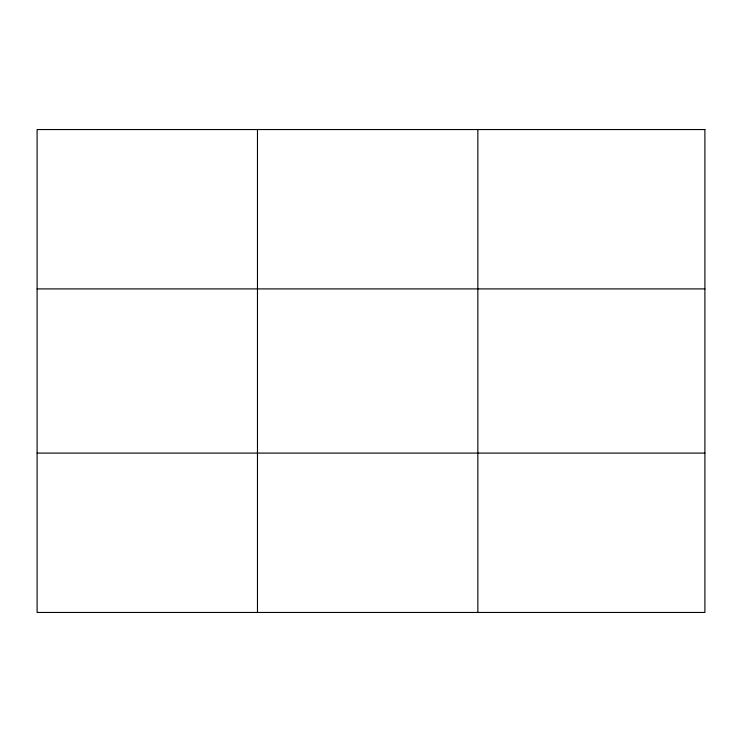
<?xml version="1.0" encoding="UTF-8"?>
<svg xmlns="http://www.w3.org/2000/svg" width="742" height="742" viewBox="0 0 742 742"><rect width="100%" height="100%" fill="white"/><g stroke="black" fill="none" stroke-linecap="round" stroke-linejoin="round"><path stroke-width="1.11" d="M257.474 612.456L257.474 129.544M477.848 612.456L477.848 129.544M37.1 288.907L704.9 288.907M37.1 453.093L704.9 453.093M704.9 129.544L704.9 612.456L37.1 612.456L37.1 129.544L704.9 129.544"/></g></svg>
